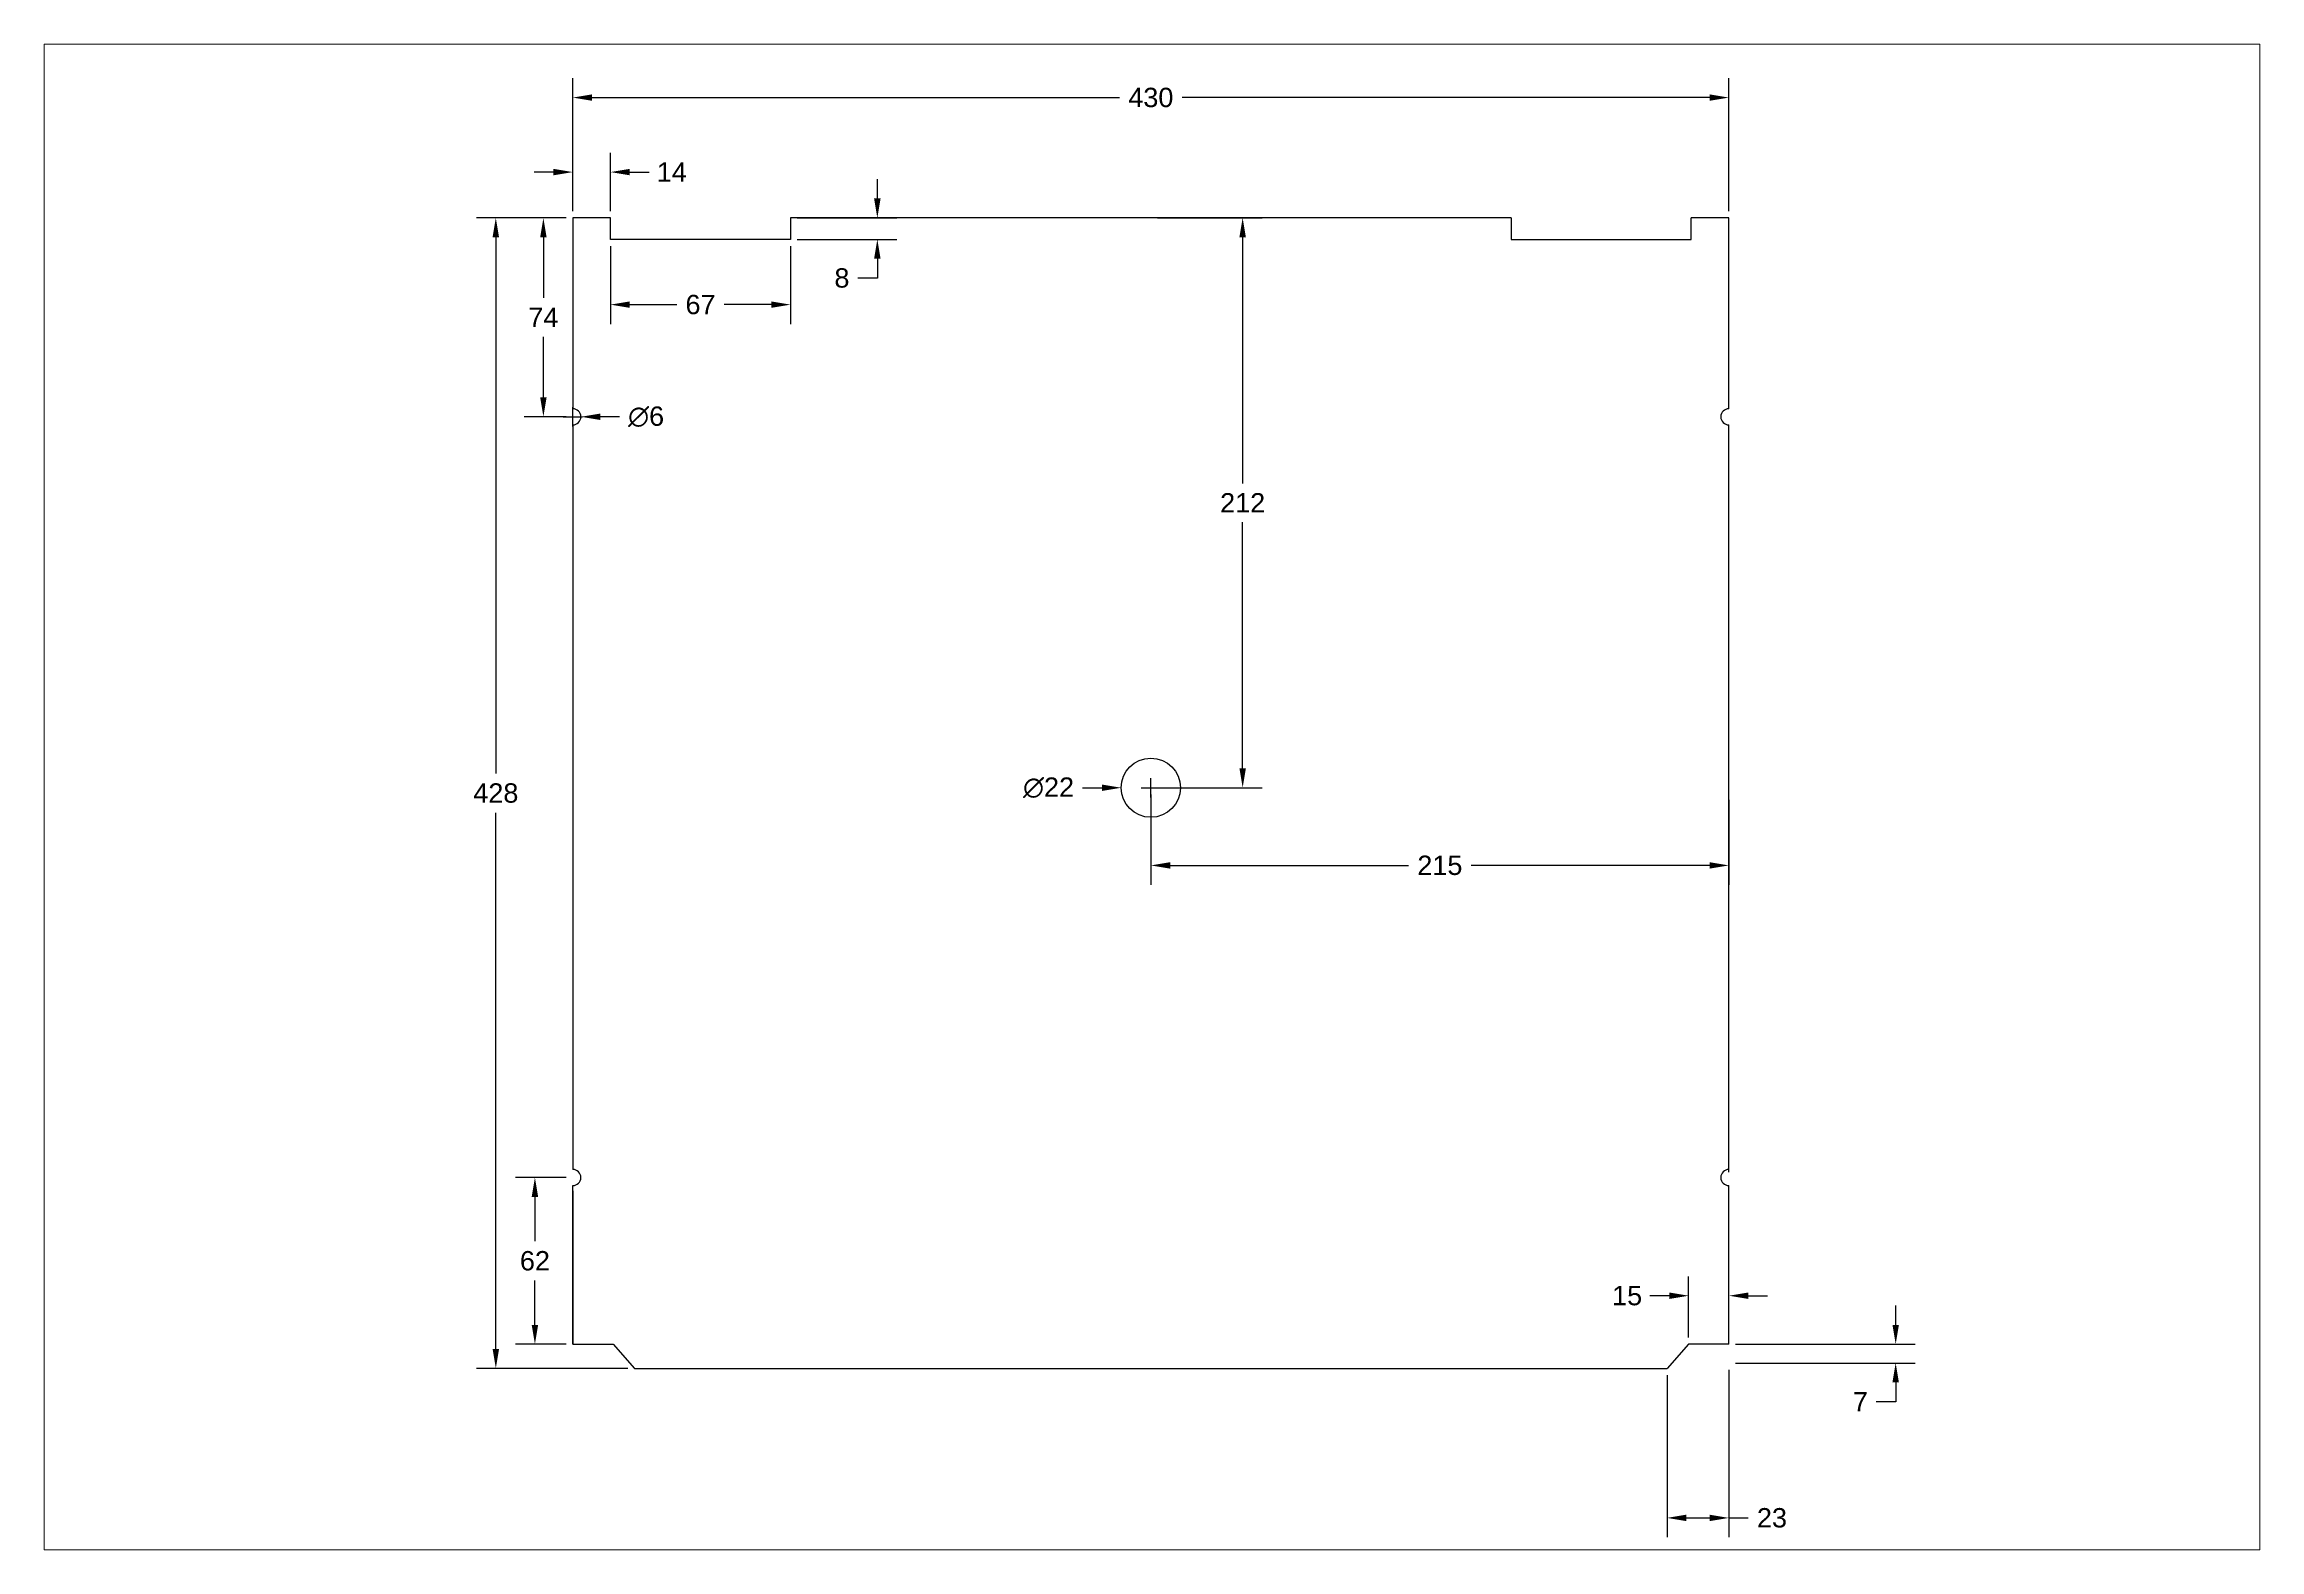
# Paper-space layout 'Layout1' of a CAD drawing. Header units: inches. Extents: x 164 to 988, y 128 to 688.
# The model-space entities are those that its viewports show. They can reach past a viewport. Long polylines and large blocks are cut down to what shows.
import ezdxf

# ---------------------------------------------------------------- set-up
doc = ezdxf.new("R2010")
doc.units = ezdxf.units.IN
doc.header["$MEASUREMENT"] = 0
doc.layers.add('Dims', color=5, linetype='Continuous')
doc.styles.get("Standard").update_dxf_attribs({"font": 'arial.ttf'})
doc.dimstyles.new('Annotative', dxfattribs={"dimscale": 0, "dimtxt": 0.18, "dimasz": 0.18, "dimexe": 0.18, "dimexo": 0.0625, "dimgap": 0.09, "dimtad": 0, "dimtih": 1, "dimtoh": 1, "dimdec": 4, "dimzin": 0, "dimdsep": 46, "dimtxsty": 'Standard', "dimcen": 0.09, "dimadec": 0, "dimazin": 0, "dimtfac": 1, "dimtdec": 4, "dimtofl": 0, "dimtmove": 0, "dimatfit": 3, "dimfxl": 1, "dimtolj": 1, "dimtzin": 0, "dimarcsym": 0})

# ---------------------------------------------------------------- blocks, each defined once
blk = doc.blocks.new('*D0')
at = {"layer": 'Defpoints', "color": 0, "transparency": 16777216}
for p in [(0, 428), (23, 0), (-28.63, 0)]:
    blk.add_point(p, dxfattribs=at)
at = {"layer": 'Dims', "color": 0, "lineweight": -2, "transparency": 16777216}
for p, q in [((-2.5, 428), (-35.83, 428)), ((-28.63, 420.8), (-28.63, 221.28)), ((-28.63, 7.2), (-28.63, 206.72)), ((20.5, 0), (-35.83, 0))]:
    blk.add_line(p, q, dxfattribs=at)
at = {"layer": 'Dims', "color": 0, "transparency": 16777216}
for points in [[(-29.83, 420.8), (-27.43, 420.8), (-28.63, 428)], [(-29.83, 7.2), (-27.43, 7.2), (-28.63, 0)]]:
    blk.add_solid(points, dxfattribs=at)
at = {"layer": 'Dims', "color": 0, "transparency": 16777216, "insert": (-28.63, 214), "char_height": 7.2, "attachment_point": 5}
blk.add_mtext('\\A1;428', dxfattribs=at)
blk = doc.blocks.new('*D5')
at = {"layer": 'Defpoints', "color": 0, "transparency": 16777216}
for p in [(14, 420), (81, 420), (81, 395.71)]:
    blk.add_point(p, dxfattribs=at)
at = {"layer": 'Dims', "color": 0, "lineweight": -2, "transparency": 16777216}
for p, q in [((14, 417.5), (14, 388.51)), ((81, 417.5), (81, 388.51)), ((21.2, 395.71), (38.72, 395.71)), ((73.8, 395.71), (56.28, 395.71))]:
    blk.add_line(p, q, dxfattribs=at)
at = {"layer": 'Dims', "color": 0, "transparency": 16777216}
for points in [[(21.2, 396.91), (21.2, 394.51), (14, 395.71)], [(73.8, 396.91), (73.8, 394.51), (81, 395.71)]]:
    blk.add_solid(points, dxfattribs=at)
at = {"layer": 'Dims', "color": 0, "transparency": 16777216, "insert": (47.5, 395.71), "char_height": 7.2, "attachment_point": 5}
blk.add_mtext('\\A1;67', dxfattribs=at)
blk = doc.blocks.new('*D6')
at = {"layer": 'Defpoints', "color": 0, "transparency": 16777216}
for p in [(81, 428), (81, 420), (113.27, 420)]:
    blk.add_point(p, dxfattribs=at)
at = {"layer": 'Dims', "color": 0, "lineweight": -2, "transparency": 16777216}
for p, q in [((113.27, 435.2), (113.27, 442.4)), ((83.5, 428), (120.47, 428)), ((83.5, 420), (120.47, 420)), ((113.27, 412.8), (113.27, 405.6)), ((113.27, 405.6), (106.07, 405.6))]:
    blk.add_line(p, q, dxfattribs=at)
at = {"layer": 'Dims', "color": 0, "transparency": 16777216}
for points in [[(112.07, 435.2), (114.47, 435.2), (113.27, 428)], [(112.07, 412.8), (114.47, 412.8), (113.27, 420)]]:
    blk.add_solid(points, dxfattribs=at)
at = {"layer": 'Dims', "color": 0, "transparency": 16777216, "insert": (100.1, 405.6), "char_height": 7.2, "attachment_point": 5}
blk.add_mtext('\\A1;8', dxfattribs=at)
blk = doc.blocks.new('*D7')
at = {"layer": 'Defpoints', "color": 0, "transparency": 16777216}
for p in [(204, 216), (226, 216)]:
    blk.add_point(p, dxfattribs=at)
at = {"layer": 'Dims', "color": 0, "lineweight": -2, "transparency": 16777216}
for p, q in [((189.6, 216), (196.8, 216)), ((211.4, 216), (218.6, 216)), ((215, 212.4), (215, 219.6))]:
    blk.add_line(p, q, dxfattribs=at)
at = {"layer": 'Dims', "color": 0, "transparency": 16777216}
blk.add_solid([(196.8, 217.2), (196.8, 214.8), (204, 216)], dxfattribs=at)
at = {"layer": 'Dims', "color": 0, "transparency": 16777216, "insert": (176.96, 216), "char_height": 7.2, "attachment_point": 5}
blk.add_mtext('\\A1;∅22', dxfattribs=at)
blk = doc.blocks.new('*D8')
at = {"layer": 'Defpoints', "color": 0, "transparency": 16777216}
for p in [(-3, 354), (3, 354)]:
    blk.add_point(p, dxfattribs=at)
at = {"layer": 'Dims', "color": 0, "lineweight": -2, "transparency": 16777216}
for p, q in [((0, 350.4), (0, 357.6)), ((-3.6, 354), (3.6, 354)), ((17.4, 354), (10.2, 354))]:
    blk.add_line(p, q, dxfattribs=at)
at = {"layer": 'Dims', "color": 0, "transparency": 16777216}
blk.add_solid([(10.2, 355.2), (10.2, 352.8), (3, 354)], dxfattribs=at)
at = {"layer": 'Dims', "color": 0, "transparency": 16777216, "insert": (27.27, 354), "char_height": 7.2, "attachment_point": 5}
blk.add_mtext('\\A1;∅6', dxfattribs=at)
blk = doc.blocks.new('*D9')
at = {"layer": 'Defpoints', "color": 0, "transparency": 16777216}
for p in [(0, 428), (-10.94, 354), (0, 354)]:
    blk.add_point(p, dxfattribs=at)
at = {"layer": 'Dims', "color": 0, "lineweight": -2, "transparency": 16777216}
for p, q in [((-2.5, 428), (-18.14, 428)), ((-10.94, 420.8), (-10.94, 398.2)), ((-10.94, 361.2), (-10.94, 383.8)), ((-2.5, 354), (-18.14, 354))]:
    blk.add_line(p, q, dxfattribs=at)
at = {"layer": 'Dims', "color": 0, "transparency": 16777216}
for points in [[(-12.14, 420.8), (-9.74, 420.8), (-10.94, 428)], [(-12.14, 361.2), (-9.74, 361.2), (-10.94, 354)]]:
    blk.add_solid(points, dxfattribs=at)
at = {"layer": 'Dims', "color": 0, "transparency": 16777216, "insert": (-10.94, 391), "char_height": 7.2, "attachment_point": 5}
blk.add_mtext('\\A1;74', dxfattribs=at)
blk = doc.blocks.new('*D10')
at = {"layer": 'Defpoints', "color": 0, "transparency": 16777216}
for p in [(-14.09, 71), (0, 71), (0, 9)]:
    blk.add_point(p, dxfattribs=at)
at = {"layer": 'Dims', "color": 0, "lineweight": -2, "transparency": 16777216}
for p, q in [((-2.5, 71), (-21.29, 71)), ((-14.09, 63.8), (-14.09, 47.28)), ((-14.09, 16.2), (-14.09, 32.72)), ((-2.5, 9), (-21.29, 9))]:
    blk.add_line(p, q, dxfattribs=at)
at = {"layer": 'Dims', "color": 0, "transparency": 16777216}
for points in [[(-15.29, 63.8), (-12.89, 63.8), (-14.09, 71)], [(-15.29, 16.2), (-12.89, 16.2), (-14.09, 9)]]:
    blk.add_solid(points, dxfattribs=at)
at = {"layer": 'Dims', "color": 0, "transparency": 16777216, "insert": (-14.09, 40), "char_height": 7.2, "attachment_point": 5}
blk.add_mtext('\\A1;62', dxfattribs=at)
blk = doc.blocks.new('*D11')
at = {"layer": 'Defpoints', "color": 0, "transparency": 16777216}
for p in [(430, 9), (430, 2), (492.04, 2)]:
    blk.add_point(p, dxfattribs=at)
at = {"layer": 'Dims', "color": 0, "lineweight": -2, "transparency": 16777216}
for p, q in [((492.04, 16.2), (492.04, 23.4)), ((432.5, 9), (499.24, 9)), ((432.5, 2), (499.24, 2)), ((492.04, -5.2), (492.04, -12.4)), ((492.04, -12.4), (484.84, -12.4))]:
    blk.add_line(p, q, dxfattribs=at)
at = {"layer": 'Dims', "color": 0, "transparency": 16777216}
for points in [[(490.84, 16.2), (493.24, 16.2), (492.04, 9)], [(490.84, -5.2), (493.24, -5.2), (492.04, 2)]]:
    blk.add_solid(points, dxfattribs=at)
at = {"layer": 'Dims', "color": 0, "transparency": 16777216, "insert": (478.91, -12.4), "char_height": 7.2, "attachment_point": 5}
blk.add_mtext('\\A1;7', dxfattribs=at)
blk = doc.blocks.new('*D12')
at = {"layer": 'Defpoints', "color": 0, "transparency": 16777216}
for p in [(407, 0), (430, 2), (430, -55.61)]:
    blk.add_point(p, dxfattribs=at)
at = {"layer": 'Dims', "color": 0, "lineweight": -2, "transparency": 16777216}
for p, q in [((407, -2.5), (407, -62.81)), ((430, -0.5), (430, -62.81)), ((414.2, -55.61), (422.8, -55.61)), ((430, -55.61), (437.2, -55.61))]:
    blk.add_line(p, q, dxfattribs=at)
at = {"layer": 'Dims', "color": 0, "transparency": 16777216}
for points in [[(414.2, -54.41), (414.2, -56.81), (407, -55.61)], [(422.8, -54.41), (422.8, -56.81), (430, -55.61)]]:
    blk.add_solid(points, dxfattribs=at)
at = {"layer": 'Dims', "color": 0, "transparency": 16777216, "insert": (446.02, -55.61), "char_height": 7.2, "attachment_point": 5}
blk.add_mtext('\\A1;23', dxfattribs=at)
blk = doc.blocks.new('*D13')
at = {"layer": 'Defpoints', "color": 0, "transparency": 16777216}
for p in [(415, 27.04), (415, 9), (430, 9)]:
    blk.add_point(p, dxfattribs=at)
at = {"layer": 'Dims', "color": 0, "lineweight": -2, "transparency": 16777216}
for p, q in [((415, 11.5), (415, 34.24)), ((430, 11.5), (430, 34.24)), ((407.8, 27.04), (400.6, 27.04)), ((437.2, 27.04), (444.4, 27.04))]:
    blk.add_line(p, q, dxfattribs=at)
at = {"layer": 'Dims', "color": 0, "transparency": 16777216}
for points in [[(407.8, 28.24), (407.8, 25.84), (415, 27.04)], [(437.2, 28.24), (437.2, 25.84), (430, 27.04)]]:
    blk.add_solid(points, dxfattribs=at)
at = {"layer": 'Dims', "color": 0, "transparency": 16777216, "insert": (392.15, 27.04), "char_height": 7.2, "attachment_point": 5}
blk.add_mtext('\\A1;15', dxfattribs=at)
blk = doc.blocks.new('*D14')
at = {"layer": 'Defpoints', "color": 0, "transparency": 16777216}
for p in [(14, 445.02), (0, 428), (14, 428)]:
    blk.add_point(p, dxfattribs=at)
at = {"layer": 'Dims', "color": 0, "lineweight": -2, "transparency": 16777216}
for p, q in [((-7.2, 445.02), (-14.4, 445.02)), ((0, 430.5), (0, 452.22)), ((14, 430.5), (14, 452.22)), ((21.2, 445.02), (28.4, 445.02))]:
    blk.add_line(p, q, dxfattribs=at)
at = {"layer": 'Dims', "color": 0, "transparency": 16777216}
for points in [[(-7.2, 446.22), (-7.2, 443.82), (0, 445.02)], [(21.2, 446.22), (21.2, 443.82), (14, 445.02)]]:
    blk.add_solid(points, dxfattribs=at)
at = {"layer": 'Dims', "color": 0, "transparency": 16777216, "insert": (36.8, 445.02), "char_height": 7.2, "attachment_point": 5}
blk.add_mtext('\\A1;14', dxfattribs=at)
blk = doc.blocks.new('*D15')
at = {"layer": 'Defpoints', "color": 0, "transparency": 16777216}
for p in [(430, 472.74), (0, 428), (430, 428)]:
    blk.add_point(p, dxfattribs=at)
at = {"layer": 'Dims', "color": 0, "lineweight": -2, "transparency": 16777216}
for p, q in [((0, 430.5), (0, 479.94)), ((430, 430.5), (430, 479.94)), ((7.2, 472.74), (203.31, 472.74)), ((422.8, 472.74), (226.69, 472.74))]:
    blk.add_line(p, q, dxfattribs=at)
at = {"layer": 'Dims', "color": 0, "transparency": 16777216}
for points in [[(7.2, 473.94), (7.2, 471.54), (0, 472.74)], [(422.8, 473.94), (422.8, 471.54), (430, 472.74)]]:
    blk.add_solid(points, dxfattribs=at)
at = {"layer": 'Dims', "color": 0, "transparency": 16777216, "insert": (215, 472.74), "char_height": 7.2, "attachment_point": 5}
blk.add_mtext('\\A1;430', dxfattribs=at)
blk = doc.blocks.new('*D16')
at = {"layer": 'Defpoints', "color": 0, "transparency": 16777216}
for p in [(215, 428), (249.15, 428), (215, 216)]:
    blk.add_point(p, dxfattribs=at)
at = {"layer": 'Dims', "color": 0, "lineweight": -2, "transparency": 16777216}
for p, q in [((217.5, 428), (256.35, 428)), ((249.15, 420.8), (249.15, 329.21)), ((249.15, 223.2), (249.15, 314.79)), ((217.5, 216), (256.35, 216))]:
    blk.add_line(p, q, dxfattribs=at)
at = {"layer": 'Dims', "color": 0, "transparency": 16777216}
for points in [[(247.95, 420.8), (250.35, 420.8), (249.15, 428)], [(247.95, 223.2), (250.35, 223.2), (249.15, 216)]]:
    blk.add_solid(points, dxfattribs=at)
at = {"layer": 'Dims', "color": 0, "transparency": 16777216, "insert": (249.15, 322), "char_height": 7.2, "attachment_point": 5}
blk.add_mtext('\\A1;212', dxfattribs=at)
blk = doc.blocks.new('*D17')
at = {"layer": 'Defpoints', "color": 0, "transparency": 16777216}
for p in [(215, 216), (430, 214), (430, 187.11)]:
    blk.add_point(p, dxfattribs=at)
at = {"layer": 'Dims', "color": 0, "lineweight": -2, "transparency": 16777216}
for p, q in [((215, 213.5), (215, 179.91)), ((430, 211.5), (430, 179.91)), ((222.2, 187.11), (310.86, 187.11)), ((422.8, 187.11), (334.14, 187.11))]:
    blk.add_line(p, q, dxfattribs=at)
at = {"layer": 'Dims', "color": 0, "transparency": 16777216}
for points in [[(222.2, 188.31), (222.2, 185.91), (215, 187.11)], [(422.8, 188.31), (422.8, 185.91), (430, 187.11)]]:
    blk.add_solid(points, dxfattribs=at)
at = {"layer": 'Dims', "color": 0, "transparency": 16777216, "insert": (322.5, 187.11), "char_height": 7.2, "attachment_point": 5}
blk.add_mtext('\\A1;215', dxfattribs=at)

msp = doc.modelspace()

# ---------------------------------------------------------------- linework, layer by layer
for p, q in [((0, 9), (15, 9)), ((15, 9), (23, 0)), ((415, 9), (407, 0)), ((430, 9), (415, 9))]:
    msp.add_line(p, q)
for points in [[(14, 428), (0, 428), (0, 357)], [(81, 428), (81, 420), (14, 420), (14, 428)], [(349, 428), (81, 428)], [(349, 428), (349, 420), (416, 420), (416, 428)], [(430, 357), (430, 428), (416, 428)], [(0, 351), (0, 74)], [(430, 73), (430, 351)], [(0, 9), (0, 68)], [(0, 66), (0, 9)], [(430, 9), (430, 68)], [(23, 0), (407, 0)]]:
    msp.add_lwpolyline(points)
msp.add_circle((215, 216), 11)
for centre, start, end in [((0, 354), 270, 90), ((430, 354), 90, 270), ((0, 71), 270, 90), ((430, 71), 90, 270)]:
    msp.add_arc(centre, 3, start, end)

# ---------------------------------------------------------------- dimensions: what is measured, and where the dimension line sits
at = {"layer": 'Dims'}
for base, p1, p2, picture, middle in [((430, 472.74), (0, 428), (430, 428), '*D15', (215, 472.74)), ((14, 445.02), (0, 428), (14, 428), '*D14', (36.8, 445.02)), ((430, 187.11), (215, 216), (430, 214), '*D17', (322.5, 187.11)), ((415, 27.04), (430, 9), (415, 9), '*D13', (392.15, 27.04)), ((430, -55.61), (407, 0), (430, 2), '*D12', (446.02, -55.61))]:
    dim = msp.add_linear_dim(base=base, p1=p1, p2=p2, dimstyle='Annotative', override={"dimdec": 0}, dxfattribs=at)
    dim.commit()
    dim.dimension.update_dxf_attribs({"geometry": picture, "text_midpoint": middle})
for base, p1, p2, picture, middle in [((113.27, 420), (81, 428), (81, 420), '*D6', (100.1, 405.6)), ((-28.63, 0), (0, 428), (23, 0), '*D0', (-28.63, 214)), ((-10.94, 354), (0, 428), (0, 354), '*D9', (-10.94, 391)), ((-14.09, 71), (0, 9), (0, 71), '*D10', (-14.09, 40)), ((492.04, 2), (430, 9), (430, 2), '*D11', (478.91, -12.4))]:
    dim = msp.add_linear_dim(base=base, p1=p1, p2=p2, angle=90, dimstyle='Annotative', override={"dimdec": 0}, dxfattribs=at)
    dim.commit()
    dim.dimension.update_dxf_attribs({"geometry": picture, "text_midpoint": middle})
dim = msp.add_linear_dim(base=(249.15, 428), p1=(215, 216), p2=(215, 428), angle=90, dimstyle='Annotative', override={"dimdec": 0}, dxfattribs=at)
dim.commit()
dim.dimension.update_dxf_attribs({"geometry": '*D16', "text_midpoint": (249.15, 322), "dimtype": 160})
dim = msp.add_linear_dim(base=(81, 395.71), p1=(14, 420), p2=(81, 420), dimstyle='Annotative', override={"dimdec": 0}, dxfattribs=at)
dim.commit()
dim.dimension.update_dxf_attribs({"geometry": '*D5', "text_midpoint": (47.5, 395.71), "dimtype": 160})
for p1, p2, picture, middle in [((-3, 354), (3, 354), '*D8', (27.27, 354)), ((226, 216), (204, 216), '*D7', (176.96, 216))]:
    dim = msp.add_diameter_dim_2p(p1=p1, p2=p2, dimstyle='Annotative', override={"dimdec": 0}, dxfattribs=at)
    dim.commit()
    dim.dimension.update_dxf_attribs({"geometry": picture, "text_midpoint": middle})

psp = doc.layouts.get("Layout1")

# ---------------------------------------------------------------- viewports
at = {"layer": '0', "view_target_point": (250.38, 200.2)}
psp.add_viewport(center=(575.5, 408), size=(824, 559.9944), view_center_point=(-34.95, 12.36), view_height=559.9944, dxfattribs=at)

doc.saveas('drawing.dxf')
